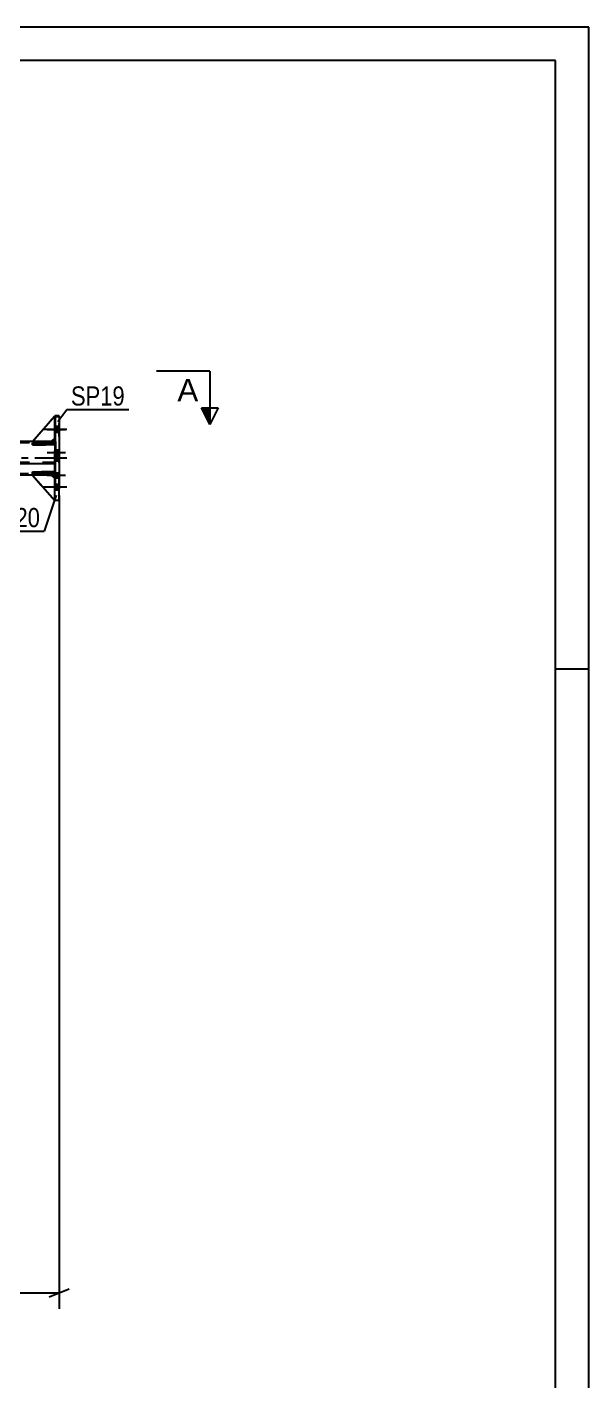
# Model space of a CAD drawing. Header units: millimetres. Extents: x -563 to 626, y -882 to -41.
# Drawn here: x 542.2 to 626.2, y -242.9 to -40.5 of the extents above; entities that cross this region are included whole.
import ezdxf

# ---------------------------------------------------------------- set-up
doc = ezdxf.new("R2010")
doc.units = ezdxf.units.MM
doc.linetypes.add('DXK_LINE_DOT2', pattern=[3.9198, 1.9599, -1.9599])
doc.linetypes.add('DXK_LINE_DOT3', pattern=[5.9187, 2.979, -0.9799, 0.9799, -0.9799])
doc.styles.add('Arial', font='ARIAL.TTF', dxfattribs={"height": 0.2})
doc.styles.add('Arial Narrow', font='ARIALN.TTF', dxfattribs={"height": 0.2})

# ---------------------------------------------------------------- blocks, each defined once
blk = doc.blocks.new('Unknown-761534688-1134')
at = {"color": 5, "linetype": 'Continuous'}
for p, q in [((626.16, -40.53), (-562.84, -40.53)), ((626.16, -881.53), (626.16, -40.53)), ((621.16, -45.53), (-557.84, -45.53)), ((621.16, -876.53), (621.16, -45.53)), ((626.16, -136.53), (621.16, -136.53))]:
    blk.add_line(p, q, dxfattribs=at)
blk = doc.blocks.new('Part-761534688-5873 - 5581')
at = {"linetype": 'Continuous'}
blk.add_hatch(color=2, dxfattribs=at).paths.add_polyline_path([(397.71, -104.17), (396.91, -102.77), (398.51, -102.77)])
at = {"color": 2, "linetype": 'Continuous'}
for p, q in [((387.71, -102.5), (391.28, -102.5)), ((404.85, -102.5), (394.62, -102.5)), ((397.71, -104.17), (396.91, -102.77)), ((396.91, -102.77), (398.51, -102.77)), ((398.51, -102.77), (397.71, -104.17)), ((430.11, -102.5), (408.18, -102.5)), ((463.43, -102.5), (433.44, -102.5)), ((496.77, -102.5), (466.77, -102.5)), ((530.11, -102.5), (500.1, -102.5)), ((546.43, -102.5), (533.44, -102.5)), ((428.28, -105.83), (387.71, -105.83)), ((499.23, -105.83), (432.93, -105.83)), ((546.43, -105.83), (502.78, -105.83))]:
    blk.add_line(p, q, dxfattribs=at)
at = {"color": 7, "linetype": 'DXK_LINE_DOT2'}
for p, q in [((387.71, -105.83), (387.71, -102.5)), ((546.43, -102.7), (387.71, -102.7)), ((394.62, -102.5), (391.28, -102.5)), ((408.18, -102.5), (404.85, -102.5)), ((433.44, -102.5), (430.11, -102.5)), ((466.77, -102.5), (463.43, -102.5)), ((500.1, -102.5), (496.77, -102.5)), ((533.44, -102.5), (530.11, -102.5)), ((546.43, -102.5), (546.43, -105.83)), ((546.43, -105.63), (387.71, -105.63)), ((432.93, -105.83), (428.28, -105.83)), ((502.78, -105.83), (499.23, -105.83))]:
    blk.add_line(p, q, dxfattribs=at)
at = {"color": 2, "linetype": 'Continuous'}
blk.add_circle((397.71, -103.27), 1, dxfattribs=at)
blk = doc.blocks.new('Bolt-761534688-5926 - 5581')
at = {"linetype": 'Continuous'}
for points in [[(546.96, -101.12), (546.96, -100.38), (546.43, -100.38), (546.43, -101.12)], [(546.96, -101.12), (546.96, -100.38), (546.43, -100.38), (546.43, -101.12)], [(546.96, -101.12), (546.96, -100.38), (546.43, -100.38), (546.43, -101.12)], [(546.96, -104.53), (546.96, -103.8), (546.43, -103.8), (546.43, -104.53)], [(546.96, -104.53), (546.96, -103.8), (546.43, -103.8), (546.43, -104.53)], [(546.96, -107.95), (546.96, -107.22), (546.43, -107.22), (546.43, -107.95)], [(546.96, -107.95), (546.96, -107.22), (546.43, -107.22), (546.43, -107.95)], [(546.96, -107.95), (546.96, -107.22), (546.43, -107.22), (546.43, -107.95)]]:
    blk.add_hatch(color=1, dxfattribs=at).paths.add_polyline_path(points)
at = {"color": 1, "linetype": 'Continuous'}
for p, q in [((547.93, -100.75), (545.16, -100.75)), ((547.93, -100.75), (545.16, -100.75)), ((547.93, -100.75), (545.16, -100.75)), ((546.96, -100.38), (546.43, -100.38)), ((546.96, -100.38), (546.43, -100.38)), ((546.96, -100.38), (546.43, -100.38)), ((546.96, -101.12), (546.43, -101.12)), ((546.96, -101.12), (546.43, -101.12)), ((546.96, -101.12), (546.43, -101.12)), ((547.93, -104.17), (545.16, -104.17)), ((547.93, -104.17), (545.16, -104.17)), ((546.96, -103.8), (546.43, -103.8)), ((546.96, -103.8), (546.43, -103.8)), ((546.96, -104.53), (546.43, -104.53)), ((546.96, -104.53), (546.43, -104.53)), ((546.96, -107.22), (546.43, -107.22)), ((546.96, -107.22), (546.43, -107.22)), ((546.96, -107.22), (546.43, -107.22)), ((547.93, -107.58), (545.16, -107.58)), ((547.93, -107.58), (545.16, -107.58)), ((547.93, -107.58), (545.16, -107.58)), ((546.96, -107.95), (546.43, -107.95)), ((546.96, -107.95), (546.43, -107.95)), ((546.96, -107.95), (546.43, -107.95))]:
    blk.add_line(p, q, dxfattribs=at)
blk = doc.blocks.new('Part-761534688-5730 - 5581')
at = {"color": 2, "linetype": 'Continuous'}
for p, q in [((545.79, -107.5), (542.96, -107.5)), ((542.96, -107.5), (546.29, -111.33)), ((546.29, -108), (545.79, -107.5))]:
    blk.add_line(p, q, dxfattribs=at)
at = {"color": 7, "linetype": 'DXK_LINE_DOT2'}
blk.add_line((546.29, -111.33), (546.29, -108), dxfattribs=at)
blk = doc.blocks.new('Part-761534688-5766 - 5581')
at = {"color": 2, "linetype": 'Continuous'}
for p, q in [((546.43, -109.58), (546.43, -98.75)), ((546.43, -98.75), (546.96, -98.75)), ((546.96, -98.75), (546.96, -109.58)), ((546.96, -109.58), (546.43, -109.58))]:
    blk.add_line(p, q, dxfattribs=at)
blk = doc.blocks.new('Part-761534688-5790 - 5581')
at = {"color": 7, "linetype": 'DXK_LINE_DOT2'}
for p, q in [((546.29, -107.03), (542.96, -107.03)), ((542.96, -107.03), (542.96, -107.3)), ((545.79, -107.3), (545.79, -107.03)), ((546.29, -107.3), (546.29, -107.03)), ((542.96, -107.3), (546.29, -107.3))]:
    blk.add_line(p, q, dxfattribs=at)
blk = doc.blocks.new('Part-761534688-5793 - 5581')
at = {"color": 7, "linetype": 'DXK_LINE_DOT2'}
for p, q in [((546.29, -102.7), (542.96, -102.7)), ((542.96, -102.7), (542.96, -102.97)), ((542.96, -102.97), (546.29, -102.97)), ((545.79, -102.97), (545.79, -102.7)), ((546.29, -102.97), (546.29, -102.7))]:
    blk.add_line(p, q, dxfattribs=at)
blk = doc.blocks.new('Part-761534688-5800 - 5581')
at = {"color": 7, "linetype": 'DXK_LINE_DOT2'}
for p, q in [((542.96, -102.5), (546.29, -98.67)), ((546.29, -98.67), (546.29, -102)), ((545.79, -102.5), (542.96, -102.5)), ((546.29, -102), (545.79, -102.5))]:
    blk.add_line(p, q, dxfattribs=at)
blk = doc.blocks.new('Part-761534688-5823 - 5581')
at = {"color": 2, "linetype": 'Continuous'}
for p, q in [((542.96, -102.5), (546.29, -98.67)), ((546.29, -102), (545.79, -102.5))]:
    blk.add_line(p, q, dxfattribs=at)
at = {"color": 7, "linetype": 'DXK_LINE_DOT2'}
for p, q in [((546.29, -98.67), (546.29, -102)), ((545.79, -102.5), (542.96, -102.5)), ((542.96, -102.5), (542.96, -102.5)), ((545.79, -102.5), (545.79, -102.5))]:
    blk.add_line(p, q, dxfattribs=at)
blk = doc.blocks.new('Part-761534688-5829 - 5581')
at = {"color": 2, "linetype": 'Continuous'}
for p, q in [((542.96, -107.3), (542.96, -107.03)), ((542.96, -107.03), (546.29, -107.03)), ((546.29, -107.03), (546.29, -107.3)), ((546.29, -107.3), (542.96, -107.3))]:
    blk.add_line(p, q, dxfattribs=at)
at = {"color": 7, "linetype": 'DXK_LINE_DOT2'}
blk.add_line((545.79, -107.3), (545.79, -107.03), dxfattribs=at)
blk = doc.blocks.new('Part-761534688-5832 - 5581')
at = {"color": 7, "linetype": 'DXK_LINE_DOT2'}
for p, q in [((542.96, -102.97), (542.96, -102.7)), ((542.96, -102.7), (546.29, -102.7)), ((546.29, -102.97), (542.96, -102.97)), ((545.79, -102.97), (545.79, -102.7)), ((546.29, -102.7), (546.29, -102.97))]:
    blk.add_line(p, q, dxfattribs=at)
blk = doc.blocks.new('Bolt-761534688-5852 - 5581')
at = {"linetype": 'Continuous'}
for points in [[(546.96, -101.1), (546.96, -100.23), (546.29, -100.23), (546.29, -101.1)], [(546.96, -101.1), (546.96, -100.23), (546.29, -100.23), (546.29, -101.1)], [(546.96, -101.1), (546.96, -100.23), (546.29, -100.23), (546.29, -101.1)], [(546.96, -105.43), (546.96, -104.57), (546.29, -104.57), (546.29, -105.43)], [(546.96, -105.43), (546.96, -104.57), (546.29, -104.57), (546.29, -105.43)], [(546.96, -109.77), (546.96, -108.9), (546.29, -108.9), (546.29, -109.77)], [(546.96, -109.77), (546.96, -108.9), (546.29, -108.9), (546.29, -109.77)], [(546.96, -109.77), (546.96, -108.9), (546.29, -108.9), (546.29, -109.77)]]:
    blk.add_hatch(color=1, dxfattribs=at).paths.add_polyline_path(points)
at = {"color": 1, "linetype": 'Continuous'}
for p, q in [((548.13, -100.67), (544.63, -100.67)), ((548.13, -100.67), (544.63, -100.67)), ((548.13, -100.67), (544.63, -100.67)), ((546.96, -100.23), (546.29, -100.23)), ((546.96, -100.23), (546.29, -100.23)), ((546.96, -100.23), (546.29, -100.23)), ((546.96, -101.1), (546.29, -101.1)), ((546.96, -101.1), (546.29, -101.1)), ((546.96, -101.1), (546.29, -101.1)), ((548.13, -105), (544.63, -105)), ((548.13, -105), (544.63, -105)), ((546.96, -104.57), (546.29, -104.57)), ((546.96, -104.57), (546.29, -104.57)), ((546.96, -105.43), (546.29, -105.43)), ((546.96, -105.43), (546.29, -105.43)), ((546.96, -108.9), (546.29, -108.9)), ((546.96, -108.9), (546.29, -108.9)), ((546.96, -108.9), (546.29, -108.9)), ((548.13, -109.33), (544.63, -109.33)), ((548.13, -109.33), (544.63, -109.33)), ((548.13, -109.33), (544.63, -109.33)), ((546.96, -109.77), (546.29, -109.77)), ((546.96, -109.77), (546.29, -109.77)), ((546.96, -109.77), (546.29, -109.77))]:
    blk.add_line(p, q, dxfattribs=at)
blk = doc.blocks.new('Part-761534688-5856 - 5581')
at = {"color": 7, "linetype": 'DXK_LINE_DOT2'}
for p, q in [((545.79, -107.5), (542.96, -107.5)), ((542.96, -107.5), (546.29, -111.33)), ((546.29, -108), (545.79, -107.5)), ((546.29, -111.33), (546.29, -108))]:
    blk.add_line(p, q, dxfattribs=at)
blk = doc.blocks.new('Part-761534688-5909 - 5581')
at = {"color": 2, "linetype": 'Continuous'}
for p, q in [((546.96, -98.67), (546.29, -98.67)), ((546.29, -102.5), (546.29, -98.67)), ((546.96, -98.75), (546.96, -98.67)), ((546.29, -111.33), (546.29, -105.83)), ((546.96, -111.33), (546.96, -109.58)), ((546.96, -111.33), (546.29, -111.33))]:
    blk.add_line(p, q, dxfattribs=at)
at = {"color": 7, "linetype": 'DXK_LINE_DOT2'}
for p, q in [((546.96, -109.58), (546.96, -98.75)), ((546.29, -105.83), (546.29, -102.5))]:
    blk.add_line(p, q, dxfattribs=at)
blk = doc.blocks.new('Part-761534688-5919 - 5581')
at = {"color": 7, "linetype": 'DXK_LINE_DOT2'}
for p, q in [((546.29, -102.5), (402.11, -102.5)), ((402.11, -102.5), (402.11, -107.5)), ((546.29, -102.7), (402.11, -102.7)), ((546.29, -102.5), (546.29, -107.5)), ((546.29, -107.3), (402.11, -107.3)), ((405.45, -107.5), (402.61, -107.5)), ((439.34, -107.5), (421.91, -107.5)), ((510.28, -107.5), (492.33, -107.5)), ((545.79, -107.5), (542.96, -107.5))]:
    blk.add_line(p, q, dxfattribs=at)
at = {"color": 7, "linetype": 'DXK_LINE_DOT3'}
blk.add_line((546.29, -105), (402.11, -105), dxfattribs=at)
at = {"color": 2, "linetype": 'Continuous'}
for p, q in [((402.61, -107.5), (402.11, -107.5)), ((421.91, -107.5), (405.45, -107.5)), ((492.33, -107.5), (439.34, -107.5)), ((542.96, -107.5), (510.28, -107.5)), ((546.29, -107.5), (545.79, -107.5))]:
    blk.add_line(p, q, dxfattribs=at)
blk = doc.blocks.new('StraightDimension-761534688-6015 - 5581')
at = {"color": 7, "linetype": 'Continuous'}
for p, q in [((546.96, -110.58), (546.96, -232.18)), ((340.16, -215.47), (340.16, -232.18)), ((341.66, -229.18), (338.66, -230.38)), ((340.16, -229.78), (546.96, -229.78)), ((545.46, -230.38), (548.46, -229.18))]:
    blk.add_line(p, q, dxfattribs=at)
at = {"color": 0}
blk.add_wipeout([(447.82, -229.03), (447.82, -224.83), (439.3, -224.83), (439.3, -229.03)], dxfattribs=at)
at = {"color": 3, "style": 'Arial Narrow'}
blk.add_text('6204', height=2.863, dxfattribs=at).set_placement((439.9, -228.43))
blk = doc.blocks.new('Mark-761534688-5762 - 5581')
at = {"color": 0}
blk.add_wipeout([(556.77, -97.11), (556.77, -94.11), (548.73, -94.11), (548.73, -97.11)], dxfattribs=at)
blk.add_wipeout([(556.77, -97.11), (556.77, -94.11), (548.73, -94.11), (548.73, -97.11)], dxfattribs=at)
at = {"color": 30, "linetype": 'Continuous'}
for p, q in [((546.77, -99.51), (548.13, -97.71)), ((548.13, -97.71), (557.37, -97.71))]:
    blk.add_line(p, q, dxfattribs=at)
at = {"color": 3, "style": 'Arial Narrow'}
blk.add_text('SP19', height=2.863, dxfattribs=at).set_placement((548.73, -97.11))
blk = doc.blocks.new('Mark-761534688-5905 - 5581')
at = {"color": 0}
blk.add_wipeout([(544.1, -115.29), (544.1, -112.29), (536.06, -112.29), (536.06, -115.29)], dxfattribs=at)
blk.add_wipeout([(544.1, -115.29), (544.1, -112.29), (536.06, -112.29), (536.06, -115.29)], dxfattribs=at)
at = {"color": 30, "linetype": 'Continuous'}
for p in [(546.5, -110.49), (535.46, -115.89)]:
    blk.add_line(p, (544.7, -115.89), dxfattribs=at)
at = {"color": 3, "style": 'Arial Narrow'}
blk.add_text('SP20', height=2.863, dxfattribs=at).set_placement((536.06, -115.29))
blk = doc.blocks.new('SectionMark-761534688-6025 - 5581')
at = {"color": 6, "linetype": 'Continuous'}
for p, q in [((358.59, -91.96), (358.59, -99.96)), ((569.5, -91.96), (569.5, -99.96)), ((358.59, -99.96), (357.34, -97.46)), ((570.75, -97.46), (569.5, -99.96))]:
    blk.add_line(p, q, dxfattribs=at)
at = {"color": 0, "linetype": 'Continuous'}
for points in [[(363.45, -96.46), (363.45, -92.96), (360.34, -92.96), (360.34, -96.46)], [(567.75, -96.46), (567.75, -92.96), (564.64, -92.96), (564.64, -96.46)]]:
    blk.add_wipeout(points, dxfattribs=at)
at = {"linetype": 'Continuous'}
for points in [[(358.59, -97.46), (359.84, -97.46), (358.59, -99.96)], [(568.25, -97.46), (569.5, -97.46), (569.5, -99.96)]]:
    blk.add_hatch(color=6, dxfattribs=at).paths.add_polyline_path(points)
at = {"color": 6, "linetype": 'Continuous'}
for p, q in [((358.59, -91.96), (366.59, -91.96)), ((569.5, -91.96), (561.5, -91.96)), ((359.84, -97.46), (357.34, -97.46)), ((358.59, -99.96), (359.84, -97.46)), ((568.25, -97.46), (570.75, -97.46)), ((569.5, -99.96), (568.25, -97.46))]:
    blk.add_line(p, q, dxfattribs=at)
at = {"color": 3, "linetype": 'Continuous', "style": 'Arial'}
for p in [(360.34, -96.46), (564.64, -96.46)]:
    blk.add_text('A', height=3.34, dxfattribs=at).set_placement(p)

msp = doc.modelspace()

# ---------------------------------------------------------------- block references
for name in ['Unknown-761534688-1134', 'Part-761534688-5800 - 5581', 'Part-761534688-5823 - 5581', 'Part-761534688-5909 - 5581', 'Part-761534688-5766 - 5581', 'Bolt-761534688-5852 - 5581', 'Bolt-761534688-5926 - 5581', 'Part-761534688-5873 - 5581', 'Part-761534688-5919 - 5581', 'Part-761534688-5793 - 5581', 'Part-761534688-5832 - 5581', 'Part-761534688-5790 - 5581', 'Part-761534688-5829 - 5581', 'Part-761534688-5730 - 5581', 'Part-761534688-5856 - 5581']:
    msp.add_blockref(name, (0, 0))

# ---------------------------------------------------------------- next in the draw order: block references
for name in ['Mark-761534688-5762 - 5581', 'StraightDimension-761534688-6015 - 5581']:
    msp.add_blockref(name, (0, 0))

# ---------------------------------------------------------------- next in the draw order: block references
for name in ['SectionMark-761534688-6025 - 5581', 'Mark-761534688-5905 - 5581']:
    msp.add_blockref(name, (0, 0))

doc.saveas('drawing.dxf')
